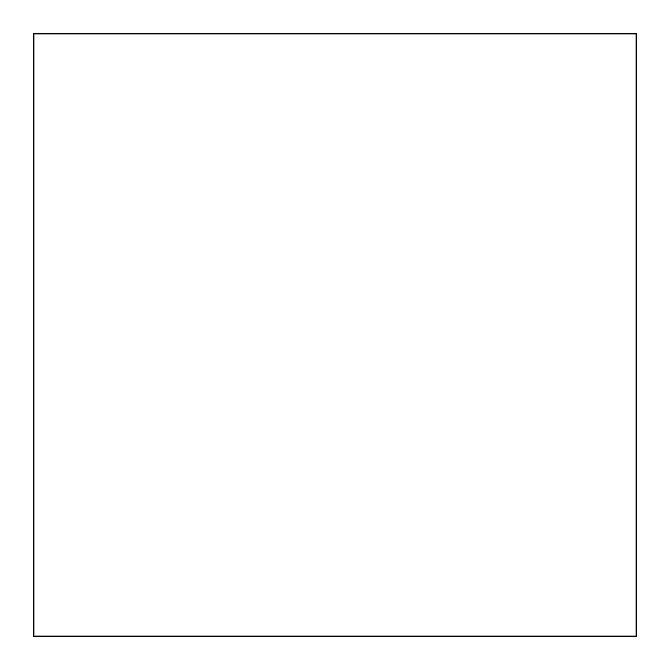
<?xml version="1.0" encoding="UTF-8"?>
<svg xmlns="http://www.w3.org/2000/svg" width="670" height="670" viewBox="0 0 670 670"><rect width="100%" height="100%" fill="white"/><g stroke="black" fill="none" stroke-linecap="round" stroke-linejoin="round"><path stroke-width="1" d="M636.5 33.5L33.5 33.5L33.5 636.5L636.5 636.5L636.5 33.5M636.198 33.801L33.801 33.801L33.801 636.198L636.198 636.198L636.198 33.801"/></g></svg>
